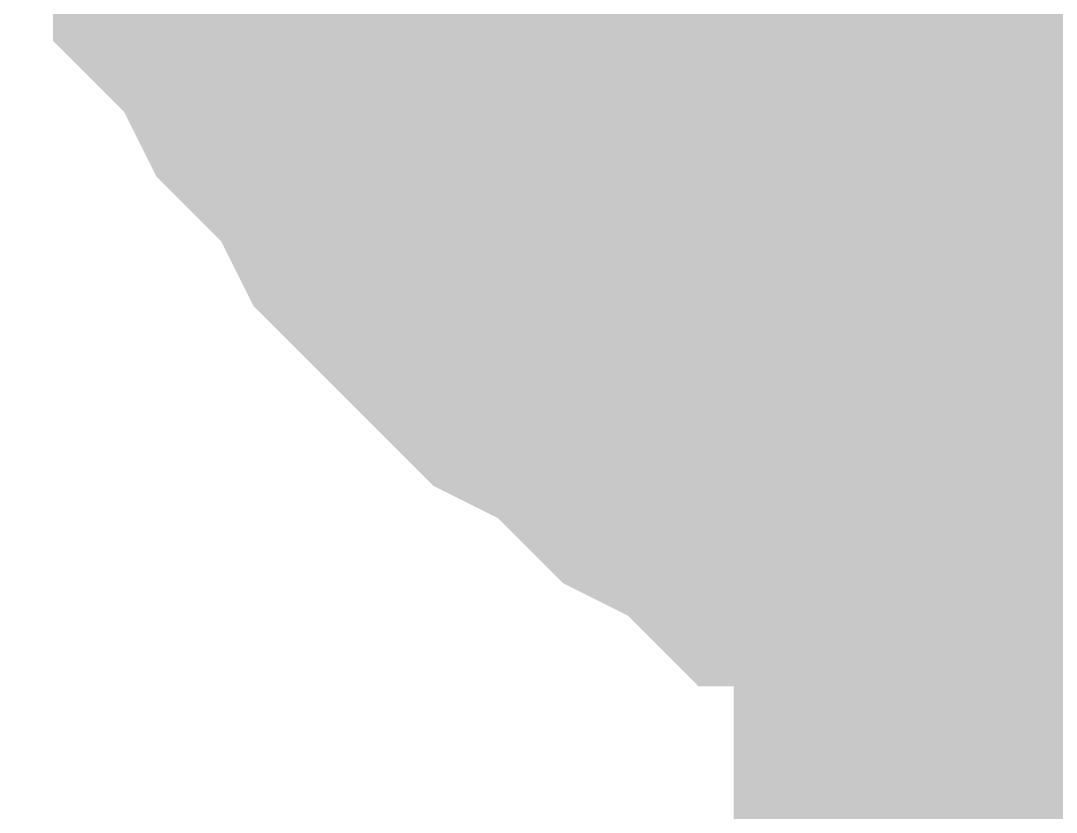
# Model space of a CAD drawing. Header units: inches. Extents: x 0 to 841, y 0 to 594.
# Drawn here: x 606.638 to 607.355, y 506.554 to 507.102 of the extents above; entities that cross this region are included whole.
import ezdxf

# ---------------------------------------------------------------- set-up
doc = ezdxf.new("R2010")
doc.units = ezdxf.units.IN
doc.layers.add('Sheet', color=255, linetype='Continuous')

msp = doc.modelspace()

# ---------------------------------------------------------------- linework, layer by layer
at = {"layer": 'Sheet'}
msp.add_lwpolyline([(607.24588, 507.49961, 0.508, 0.508, 1), (607.75388, 507.49961, 0.508, 0.508, 1)], format="xyseb", close=True, dxfattribs=at)
for points in [[(607.50617, 507.4873, 0.7493, 0.7493, 0), (607.50617, 501.9848, 0.7493, 0.7493, 0)], [(607.50617, 506.72368, 0.29972, 0.29972, 0), (607.46125, 506.72368, 0.29972, 0.29972, 0), (607.41634, 506.72368, 0.29972, 0.29972, 0), (607.39388, 506.72368, 0.29972, 0.29972, 0), (607.34896, 506.74614, 0.29972, 0.29972, 0), (607.30405, 506.74614, 0.29972, 0.29972, 0), (607.28159, 506.7686, 0.29972, 0.29972, 0), (607.23667, 506.7686, 0.29972, 0.29972, 0), (607.21422, 506.79106, 0.29972, 0.29972, 0), (607.1693, 506.79106, 0.29972, 0.29972, 0), (607.14684, 506.81352, 0.29972, 0.29972, 0), (607.10193, 506.83598, 0.29972, 0.29972, 0), (607.07947, 506.85844, 0.29972, 0.29972, 0), (607.05701, 506.8809, 0.29972, 0.29972, 0), (607.0121, 506.90336, 0.29972, 0.29972, 0), (606.98964, 506.92582, 0.29972, 0.29972, 0), (606.96718, 506.94828, 0.29972, 0.29972, 0), (606.94472, 506.97074, 0.29972, 0.29972, 0), (606.92227, 506.99319, 0.29972, 0.29972, 0), (606.89981, 507.03811, 0.29972, 0.29972, 0), (606.87735, 507.06057, 0.29972, 0.29972, 0), (606.85489, 507.08303, 0.29972, 0.29972, 0), (606.83243, 507.12795, 0.29972, 0.29972, 0), (606.80998, 507.15041, 0.29972, 0.29972, 0), (606.80998, 507.19533, 0.29972, 0.29972, 0), (606.78752, 507.21779, 0.29972, 0.29972, 0), (606.78752, 507.2627, 0.29972, 0.29972, 0)], [(607.50617, 506.72368, 0.29972, 0.29972, 0), (607.46125, 506.72368, 0.29972, 0.29972, 0), (607.41634, 506.72368, 0.29972, 0.29972, 0), (607.39388, 506.72368, 0.29972, 0.29972, 0), (607.34896, 506.74614, 0.29972, 0.29972, 0), (607.30405, 506.74614, 0.29972, 0.29972, 0), (607.28159, 506.7686, 0.29972, 0.29972, 0), (607.23667, 506.7686, 0.29972, 0.29972, 0), (607.21422, 506.79106, 0.29972, 0.29972, 0), (607.1693, 506.79106, 0.29972, 0.29972, 0), (607.14684, 506.81352, 0.29972, 0.29972, 0), (607.10193, 506.83598, 0.29972, 0.29972, 0), (607.07947, 506.85844, 0.29972, 0.29972, 0), (607.05701, 506.8809, 0.29972, 0.29972, 0), (607.0121, 506.90336, 0.29972, 0.29972, 0), (606.98964, 506.92582, 0.29972, 0.29972, 0), (606.96718, 506.94828, 0.29972, 0.29972, 0), (606.94472, 506.97074, 0.29972, 0.29972, 0), (606.92227, 506.99319, 0.29972, 0.29972, 0), (606.89981, 507.03811, 0.29972, 0.29972, 0), (606.87735, 507.06057, 0.29972, 0.29972, 0), (606.85489, 507.08303, 0.29972, 0.29972, 0), (606.83243, 507.12795, 0.29972, 0.29972, 0), (606.80998, 507.15041, 0.29972, 0.29972, 0), (606.80998, 507.19533, 0.29972, 0.29972, 0), (606.78752, 507.21779, 0.29972, 0.29972, 0), (606.78752, 507.2627, 0.29972, 0.29972, 0)], [(607.50617, 506.72368, 0.29972, 0.29972, 0), (607.46125, 506.72368, 0.29972, 0.29972, 0), (607.41634, 506.72368, 0.29972, 0.29972, 0), (607.39388, 506.72368, 0.29972, 0.29972, 0), (607.34896, 506.74614, 0.29972, 0.29972, 0), (607.30405, 506.74614, 0.29972, 0.29972, 0), (607.28159, 506.7686, 0.29972, 0.29972, 0), (607.23667, 506.7686, 0.29972, 0.29972, 0), (607.21422, 506.79106, 0.29972, 0.29972, 0), (607.1693, 506.79106, 0.29972, 0.29972, 0), (607.14684, 506.81352, 0.29972, 0.29972, 0), (607.10193, 506.83598, 0.29972, 0.29972, 0), (607.07947, 506.85844, 0.29972, 0.29972, 0), (607.05701, 506.8809, 0.29972, 0.29972, 0), (607.0121, 506.90336, 0.29972, 0.29972, 0), (606.98964, 506.92582, 0.29972, 0.29972, 0), (606.96718, 506.94828, 0.29972, 0.29972, 0), (606.94472, 506.97074, 0.29972, 0.29972, 0), (606.92227, 506.99319, 0.29972, 0.29972, 0), (606.89981, 507.03811, 0.29972, 0.29972, 0), (606.87735, 507.06057, 0.29972, 0.29972, 0), (606.85489, 507.08303, 0.29972, 0.29972, 0), (606.83243, 507.12795, 0.29972, 0.29972, 0), (606.80998, 507.15041, 0.29972, 0.29972, 0), (606.80998, 507.19533, 0.29972, 0.29972, 0), (606.78752, 507.21779, 0.29972, 0.29972, 0), (606.78752, 507.2627, 0.29972, 0.29972, 0)], [(607.50617, 506.72368, 0.29972, 0.29972, 0), (607.46125, 506.72368, 0.29972, 0.29972, 0), (607.41634, 506.72368, 0.29972, 0.29972, 0), (607.39388, 506.72368, 0.29972, 0.29972, 0), (607.34896, 506.74614, 0.29972, 0.29972, 0), (607.30405, 506.74614, 0.29972, 0.29972, 0), (607.28159, 506.7686, 0.29972, 0.29972, 0), (607.23667, 506.7686, 0.29972, 0.29972, 0), (607.21422, 506.79106, 0.29972, 0.29972, 0), (607.1693, 506.79106, 0.29972, 0.29972, 0), (607.14684, 506.81352, 0.29972, 0.29972, 0), (607.10193, 506.83598, 0.29972, 0.29972, 0), (607.07947, 506.85844, 0.29972, 0.29972, 0), (607.05701, 506.8809, 0.29972, 0.29972, 0), (607.0121, 506.90336, 0.29972, 0.29972, 0), (606.98964, 506.92582, 0.29972, 0.29972, 0), (606.96718, 506.94828, 0.29972, 0.29972, 0), (606.94472, 506.97074, 0.29972, 0.29972, 0), (606.92227, 506.99319, 0.29972, 0.29972, 0), (606.89981, 507.03811, 0.29972, 0.29972, 0), (606.87735, 507.06057, 0.29972, 0.29972, 0), (606.85489, 507.08303, 0.29972, 0.29972, 0), (606.83243, 507.12795, 0.29972, 0.29972, 0), (606.80998, 507.15041, 0.29972, 0.29972, 0), (606.80998, 507.19533, 0.29972, 0.29972, 0), (606.78752, 507.21779, 0.29972, 0.29972, 0), (606.78752, 507.2627, 0.29972, 0.29972, 0)], [(607.50617, 506.72368, 0.29972, 0.29972, 0), (607.46125, 506.72368, 0.29972, 0.29972, 0), (607.41634, 506.72368, 0.29972, 0.29972, 0), (607.39388, 506.72368, 0.29972, 0.29972, 0), (607.34896, 506.74614, 0.29972, 0.29972, 0), (607.30405, 506.74614, 0.29972, 0.29972, 0), (607.28159, 506.7686, 0.29972, 0.29972, 0), (607.23667, 506.7686, 0.29972, 0.29972, 0), (607.21422, 506.79106, 0.29972, 0.29972, 0), (607.1693, 506.79106, 0.29972, 0.29972, 0), (607.14684, 506.81352, 0.29972, 0.29972, 0), (607.10193, 506.83598, 0.29972, 0.29972, 0), (607.07947, 506.85844, 0.29972, 0.29972, 0), (607.05701, 506.8809, 0.29972, 0.29972, 0), (607.0121, 506.90336, 0.29972, 0.29972, 0), (606.98964, 506.92582, 0.29972, 0.29972, 0), (606.96718, 506.94828, 0.29972, 0.29972, 0), (606.94472, 506.97074, 0.29972, 0.29972, 0), (606.92227, 506.99319, 0.29972, 0.29972, 0), (606.89981, 507.03811, 0.29972, 0.29972, 0), (606.87735, 507.06057, 0.29972, 0.29972, 0), (606.85489, 507.08303, 0.29972, 0.29972, 0), (606.83243, 507.12795, 0.29972, 0.29972, 0), (606.80998, 507.15041, 0.29972, 0.29972, 0), (606.80998, 507.19533, 0.29972, 0.29972, 0), (606.78752, 507.21779, 0.29972, 0.29972, 0), (606.78752, 507.2627, 0.29972, 0.29972, 0)], [(607.50617, 506.72368, 0.29972, 0.29972, 0), (607.46125, 506.72368, 0.29972, 0.29972, 0), (607.41634, 506.72368, 0.29972, 0.29972, 0), (607.39388, 506.72368, 0.29972, 0.29972, 0), (607.34896, 506.74614, 0.29972, 0.29972, 0), (607.30405, 506.74614, 0.29972, 0.29972, 0), (607.28159, 506.7686, 0.29972, 0.29972, 0), (607.23667, 506.7686, 0.29972, 0.29972, 0), (607.21422, 506.79106, 0.29972, 0.29972, 0), (607.1693, 506.79106, 0.29972, 0.29972, 0), (607.14684, 506.81352, 0.29972, 0.29972, 0), (607.10193, 506.83598, 0.29972, 0.29972, 0), (607.07947, 506.85844, 0.29972, 0.29972, 0), (607.05701, 506.8809, 0.29972, 0.29972, 0), (607.0121, 506.90336, 0.29972, 0.29972, 0), (606.98964, 506.92582, 0.29972, 0.29972, 0), (606.96718, 506.94828, 0.29972, 0.29972, 0), (606.94472, 506.97074, 0.29972, 0.29972, 0), (606.92227, 506.99319, 0.29972, 0.29972, 0), (606.89981, 507.03811, 0.29972, 0.29972, 0), (606.87735, 507.06057, 0.29972, 0.29972, 0), (606.85489, 507.08303, 0.29972, 0.29972, 0), (606.83243, 507.12795, 0.29972, 0.29972, 0), (606.80998, 507.15041, 0.29972, 0.29972, 0), (606.80998, 507.19533, 0.29972, 0.29972, 0), (606.78752, 507.21779, 0.29972, 0.29972, 0), (606.78752, 507.2627, 0.29972, 0.29972, 0)], [(607.50617, 506.97074, 0.29972, 0.29972, 0), (607.48371, 506.97074, 0.29972, 0.29972, 0), (607.46125, 506.97074, 0.29972, 0.29972, 0), (607.41634, 506.97074, 0.29972, 0.29972, 0), (607.39388, 506.97074, 0.29972, 0.29972, 0), (607.37142, 506.99319, 0.29972, 0.29972, 0), (607.34896, 506.99319, 0.29972, 0.29972, 0), (607.32651, 506.99319, 0.29972, 0.29972, 0), (607.30405, 507.01565, 0.29972, 0.29972, 0), (607.28159, 507.01565, 0.29972, 0.29972, 0), (607.25913, 507.03811, 0.29972, 0.29972, 0), (607.23667, 507.03811, 0.29972, 0.29972, 0), (607.21422, 507.06057, 0.29972, 0.29972, 0), (607.19176, 507.08303, 0.29972, 0.29972, 0), (607.1693, 507.08303, 0.29972, 0.29972, 0), (607.14684, 507.10549, 0.29972, 0.29972, 0), (607.14684, 507.12795, 0.29972, 0.29972, 0), (607.12439, 507.15041, 0.29972, 0.29972, 0), (607.10193, 507.17287, 0.29972, 0.29972, 0), (607.07947, 507.19533, 0.29972, 0.29972, 0), (607.07947, 507.19533, 0.29972, 0.29972, 0), (607.05701, 507.21779, 0.29972, 0.29972, 0), (607.05701, 507.24025, 0.29972, 0.29972, 0), (607.03455, 507.2627, 0.29972, 0.29972, 0)], [(607.50617, 506.97074, 0.29972, 0.29972, 0), (607.48371, 506.97074, 0.29972, 0.29972, 0), (607.46125, 506.97074, 0.29972, 0.29972, 0), (607.41634, 506.97074, 0.29972, 0.29972, 0), (607.39388, 506.97074, 0.29972, 0.29972, 0), (607.37142, 506.99319, 0.29972, 0.29972, 0), (607.34896, 506.99319, 0.29972, 0.29972, 0), (607.32651, 506.99319, 0.29972, 0.29972, 0), (607.30405, 507.01565, 0.29972, 0.29972, 0), (607.28159, 507.01565, 0.29972, 0.29972, 0), (607.25913, 507.03811, 0.29972, 0.29972, 0), (607.23667, 507.03811, 0.29972, 0.29972, 0), (607.21422, 507.06057, 0.29972, 0.29972, 0), (607.19176, 507.08303, 0.29972, 0.29972, 0), (607.1693, 507.08303, 0.29972, 0.29972, 0), (607.14684, 507.10549, 0.29972, 0.29972, 0), (607.14684, 507.12795, 0.29972, 0.29972, 0), (607.12439, 507.15041, 0.29972, 0.29972, 0), (607.10193, 507.17287, 0.29972, 0.29972, 0), (607.07947, 507.19533, 0.29972, 0.29972, 0), (607.07947, 507.19533, 0.29972, 0.29972, 0), (607.05701, 507.21779, 0.29972, 0.29972, 0), (607.05701, 507.24025, 0.29972, 0.29972, 0), (607.03455, 507.2627, 0.29972, 0.29972, 0)], [(607.50617, 506.97074, 0.29972, 0.29972, 0), (607.48371, 506.97074, 0.29972, 0.29972, 0), (607.46125, 506.97074, 0.29972, 0.29972, 0), (607.41634, 506.97074, 0.29972, 0.29972, 0), (607.39388, 506.97074, 0.29972, 0.29972, 0), (607.37142, 506.99319, 0.29972, 0.29972, 0), (607.34896, 506.99319, 0.29972, 0.29972, 0), (607.32651, 506.99319, 0.29972, 0.29972, 0), (607.30405, 507.01565, 0.29972, 0.29972, 0), (607.28159, 507.01565, 0.29972, 0.29972, 0), (607.25913, 507.03811, 0.29972, 0.29972, 0), (607.23667, 507.03811, 0.29972, 0.29972, 0), (607.21422, 507.06057, 0.29972, 0.29972, 0), (607.19176, 507.08303, 0.29972, 0.29972, 0), (607.1693, 507.08303, 0.29972, 0.29972, 0), (607.14684, 507.10549, 0.29972, 0.29972, 0), (607.14684, 507.12795, 0.29972, 0.29972, 0), (607.12439, 507.15041, 0.29972, 0.29972, 0), (607.10193, 507.17287, 0.29972, 0.29972, 0), (607.07947, 507.19533, 0.29972, 0.29972, 0), (607.07947, 507.19533, 0.29972, 0.29972, 0), (607.05701, 507.21779, 0.29972, 0.29972, 0), (607.05701, 507.24025, 0.29972, 0.29972, 0), (607.03455, 507.2627, 0.29972, 0.29972, 0)], [(607.50617, 506.97074, 0.29972, 0.29972, 0), (607.48371, 506.97074, 0.29972, 0.29972, 0), (607.46125, 506.97074, 0.29972, 0.29972, 0), (607.41634, 506.97074, 0.29972, 0.29972, 0), (607.39388, 506.97074, 0.29972, 0.29972, 0), (607.37142, 506.99319, 0.29972, 0.29972, 0), (607.34896, 506.99319, 0.29972, 0.29972, 0), (607.32651, 506.99319, 0.29972, 0.29972, 0), (607.30405, 507.01565, 0.29972, 0.29972, 0), (607.28159, 507.01565, 0.29972, 0.29972, 0), (607.25913, 507.03811, 0.29972, 0.29972, 0), (607.23667, 507.03811, 0.29972, 0.29972, 0), (607.21422, 507.06057, 0.29972, 0.29972, 0), (607.19176, 507.08303, 0.29972, 0.29972, 0), (607.1693, 507.08303, 0.29972, 0.29972, 0), (607.14684, 507.10549, 0.29972, 0.29972, 0), (607.14684, 507.12795, 0.29972, 0.29972, 0), (607.12439, 507.15041, 0.29972, 0.29972, 0), (607.10193, 507.17287, 0.29972, 0.29972, 0), (607.07947, 507.19533, 0.29972, 0.29972, 0), (607.07947, 507.19533, 0.29972, 0.29972, 0), (607.05701, 507.21779, 0.29972, 0.29972, 0), (607.05701, 507.24025, 0.29972, 0.29972, 0), (607.03455, 507.2627, 0.29972, 0.29972, 0)], [(607.41634, 506.72368, 0.09906, 0.09906, 0), (607.39388, 506.72368, 0.09906, 0.09906, 0), (607.34896, 506.74614, 0.09906, 0.09906, 0), (607.30405, 506.74614, 0.09906, 0.09906, 0), (607.28159, 506.7686, 0.09906, 0.09906, 0), (607.23667, 506.7686, 0.09906, 0.09906, 0), (607.21422, 506.79106, 0.09906, 0.09906, 0), (607.1693, 506.79106, 0.09906, 0.09906, 0), (607.14684, 506.81352, 0.09906, 0.09906, 0), (607.10193, 506.83598, 0.09906, 0.09906, 0), (607.07947, 506.85844, 0.09906, 0.09906, 0), (607.05701, 506.8809, 0.09906, 0.09906, 0), (607.0121, 506.90336, 0.09906, 0.09906, 0), (606.98964, 506.92582, 0.09906, 0.09906, 0), (606.96718, 506.94828, 0.09906, 0.09906, 0), (606.94472, 506.97074, 0.09906, 0.09906, 0), (606.92227, 506.99319, 0.09906, 0.09906, 0), (606.89981, 507.03811, 0.09906, 0.09906, 0), (606.87735, 507.06057, 0.09906, 0.09906, 0), (606.85489, 507.08303, 0.09906, 0.09906, 0), (606.83243, 507.12795, 0.09906, 0.09906, 0), (606.80998, 507.15041, 0.09906, 0.09906, 0), (606.80998, 507.19533, 0.09906, 0.09906, 0)], [(607.41634, 506.72368, 0.09906, 0.09906, 0), (607.39388, 506.72368, 0.09906, 0.09906, 0), (607.34896, 506.74614, 0.09906, 0.09906, 0), (607.30405, 506.74614, 0.09906, 0.09906, 0), (607.28159, 506.7686, 0.09906, 0.09906, 0), (607.23667, 506.7686, 0.09906, 0.09906, 0), (607.21422, 506.79106, 0.09906, 0.09906, 0), (607.1693, 506.79106, 0.09906, 0.09906, 0), (607.14684, 506.81352, 0.09906, 0.09906, 0), (607.10193, 506.83598, 0.09906, 0.09906, 0), (607.07947, 506.85844, 0.09906, 0.09906, 0), (607.05701, 506.8809, 0.09906, 0.09906, 0), (607.0121, 506.90336, 0.09906, 0.09906, 0), (606.98964, 506.92582, 0.09906, 0.09906, 0), (606.96718, 506.94828, 0.09906, 0.09906, 0), (606.94472, 506.97074, 0.09906, 0.09906, 0), (606.92227, 506.99319, 0.09906, 0.09906, 0), (606.89981, 507.03811, 0.09906, 0.09906, 0), (606.87735, 507.06057, 0.09906, 0.09906, 0), (606.85489, 507.08303, 0.09906, 0.09906, 0), (606.83243, 507.12795, 0.09906, 0.09906, 0), (606.80998, 507.15041, 0.09906, 0.09906, 0), (606.80998, 507.19533, 0.09906, 0.09906, 0)], [(607.41634, 506.72368, 0.09906, 0.09906, 0), (607.39388, 506.72368, 0.09906, 0.09906, 0), (607.34896, 506.74614, 0.09906, 0.09906, 0), (607.30405, 506.74614, 0.09906, 0.09906, 0), (607.28159, 506.7686, 0.09906, 0.09906, 0), (607.23667, 506.7686, 0.09906, 0.09906, 0), (607.21422, 506.79106, 0.09906, 0.09906, 0), (607.1693, 506.79106, 0.09906, 0.09906, 0), (607.14684, 506.81352, 0.09906, 0.09906, 0), (607.10193, 506.83598, 0.09906, 0.09906, 0), (607.07947, 506.85844, 0.09906, 0.09906, 0), (607.05701, 506.8809, 0.09906, 0.09906, 0), (607.0121, 506.90336, 0.09906, 0.09906, 0), (606.98964, 506.92582, 0.09906, 0.09906, 0), (606.96718, 506.94828, 0.09906, 0.09906, 0), (606.94472, 506.97074, 0.09906, 0.09906, 0), (606.92227, 506.99319, 0.09906, 0.09906, 0), (606.89981, 507.03811, 0.09906, 0.09906, 0), (606.87735, 507.06057, 0.09906, 0.09906, 0), (606.85489, 507.08303, 0.09906, 0.09906, 0), (606.83243, 507.12795, 0.09906, 0.09906, 0), (606.80998, 507.15041, 0.09906, 0.09906, 0), (606.80998, 507.19533, 0.09906, 0.09906, 0)], [(607.41634, 506.72368, 0.09906, 0.09906, 0), (607.39388, 506.72368, 0.09906, 0.09906, 0), (607.34896, 506.74614, 0.09906, 0.09906, 0), (607.30405, 506.74614, 0.09906, 0.09906, 0), (607.28159, 506.7686, 0.09906, 0.09906, 0), (607.23667, 506.7686, 0.09906, 0.09906, 0), (607.21422, 506.79106, 0.09906, 0.09906, 0), (607.1693, 506.79106, 0.09906, 0.09906, 0), (607.14684, 506.81352, 0.09906, 0.09906, 0), (607.10193, 506.83598, 0.09906, 0.09906, 0), (607.07947, 506.85844, 0.09906, 0.09906, 0), (607.05701, 506.8809, 0.09906, 0.09906, 0), (607.0121, 506.90336, 0.09906, 0.09906, 0), (606.98964, 506.92582, 0.09906, 0.09906, 0), (606.96718, 506.94828, 0.09906, 0.09906, 0), (606.94472, 506.97074, 0.09906, 0.09906, 0), (606.92227, 506.99319, 0.09906, 0.09906, 0), (606.89981, 507.03811, 0.09906, 0.09906, 0), (606.87735, 507.06057, 0.09906, 0.09906, 0), (606.85489, 507.08303, 0.09906, 0.09906, 0), (606.83243, 507.12795, 0.09906, 0.09906, 0), (606.80998, 507.15041, 0.09906, 0.09906, 0), (606.80998, 507.19533, 0.09906, 0.09906, 0)], [(607.41634, 506.72368, 0.09906, 0.09906, 0), (607.39388, 506.72368, 0.09906, 0.09906, 0), (607.34896, 506.74614, 0.09906, 0.09906, 0), (607.30405, 506.74614, 0.09906, 0.09906, 0), (607.28159, 506.7686, 0.09906, 0.09906, 0), (607.23667, 506.7686, 0.09906, 0.09906, 0), (607.21422, 506.79106, 0.09906, 0.09906, 0), (607.1693, 506.79106, 0.09906, 0.09906, 0), (607.14684, 506.81352, 0.09906, 0.09906, 0), (607.10193, 506.83598, 0.09906, 0.09906, 0), (607.07947, 506.85844, 0.09906, 0.09906, 0), (607.05701, 506.8809, 0.09906, 0.09906, 0), (607.0121, 506.90336, 0.09906, 0.09906, 0), (606.98964, 506.92582, 0.09906, 0.09906, 0), (606.96718, 506.94828, 0.09906, 0.09906, 0), (606.94472, 506.97074, 0.09906, 0.09906, 0), (606.92227, 506.99319, 0.09906, 0.09906, 0), (606.89981, 507.03811, 0.09906, 0.09906, 0), (606.87735, 507.06057, 0.09906, 0.09906, 0), (606.85489, 507.08303, 0.09906, 0.09906, 0), (606.83243, 507.12795, 0.09906, 0.09906, 0), (606.80998, 507.15041, 0.09906, 0.09906, 0), (606.80998, 507.19533, 0.09906, 0.09906, 0)], [(607.41634, 506.72368, 0.09906, 0.09906, 0), (607.39388, 506.72368, 0.09906, 0.09906, 0), (607.34896, 506.74614, 0.09906, 0.09906, 0), (607.30405, 506.74614, 0.09906, 0.09906, 0), (607.28159, 506.7686, 0.09906, 0.09906, 0), (607.23667, 506.7686, 0.09906, 0.09906, 0), (607.21422, 506.79106, 0.09906, 0.09906, 0), (607.1693, 506.79106, 0.09906, 0.09906, 0), (607.14684, 506.81352, 0.09906, 0.09906, 0), (607.10193, 506.83598, 0.09906, 0.09906, 0), (607.07947, 506.85844, 0.09906, 0.09906, 0), (607.05701, 506.8809, 0.09906, 0.09906, 0), (607.0121, 506.90336, 0.09906, 0.09906, 0), (606.98964, 506.92582, 0.09906, 0.09906, 0), (606.96718, 506.94828, 0.09906, 0.09906, 0), (606.94472, 506.97074, 0.09906, 0.09906, 0), (606.92227, 506.99319, 0.09906, 0.09906, 0), (606.89981, 507.03811, 0.09906, 0.09906, 0), (606.87735, 507.06057, 0.09906, 0.09906, 0), (606.85489, 507.08303, 0.09906, 0.09906, 0), (606.83243, 507.12795, 0.09906, 0.09906, 0), (606.80998, 507.15041, 0.09906, 0.09906, 0), (606.80998, 507.19533, 0.09906, 0.09906, 0)], [(607.41634, 506.97074, 0.09906, 0.09906, 0), (607.39388, 506.97074, 0.09906, 0.09906, 0), (607.37142, 506.99319, 0.09906, 0.09906, 0), (607.34896, 506.99319, 0.09906, 0.09906, 0), (607.32651, 506.99319, 0.09906, 0.09906, 0), (607.30405, 507.01565, 0.09906, 0.09906, 0), (607.28159, 507.01565, 0.09906, 0.09906, 0), (607.25913, 507.03811, 0.09906, 0.09906, 0), (607.23667, 507.03811, 0.09906, 0.09906, 0), (607.21422, 507.06057, 0.09906, 0.09906, 0), (607.19176, 507.08303, 0.09906, 0.09906, 0), (607.1693, 507.08303, 0.09906, 0.09906, 0), (607.14684, 507.10549, 0.09906, 0.09906, 0), (607.14684, 507.12795, 0.09906, 0.09906, 0), (607.12439, 507.15041, 0.09906, 0.09906, 0), (607.10193, 507.17287, 0.09906, 0.09906, 0)], [(607.41634, 506.97074, 0.09906, 0.09906, 0), (607.39388, 506.97074, 0.09906, 0.09906, 0), (607.37142, 506.99319, 0.09906, 0.09906, 0), (607.34896, 506.99319, 0.09906, 0.09906, 0), (607.32651, 506.99319, 0.09906, 0.09906, 0), (607.30405, 507.01565, 0.09906, 0.09906, 0), (607.28159, 507.01565, 0.09906, 0.09906, 0), (607.25913, 507.03811, 0.09906, 0.09906, 0), (607.23667, 507.03811, 0.09906, 0.09906, 0), (607.21422, 507.06057, 0.09906, 0.09906, 0), (607.19176, 507.08303, 0.09906, 0.09906, 0), (607.1693, 507.08303, 0.09906, 0.09906, 0), (607.14684, 507.10549, 0.09906, 0.09906, 0), (607.14684, 507.12795, 0.09906, 0.09906, 0), (607.12439, 507.15041, 0.09906, 0.09906, 0), (607.10193, 507.17287, 0.09906, 0.09906, 0)], [(607.41634, 506.97074, 0.09906, 0.09906, 0), (607.39388, 506.97074, 0.09906, 0.09906, 0), (607.37142, 506.99319, 0.09906, 0.09906, 0), (607.34896, 506.99319, 0.09906, 0.09906, 0), (607.32651, 506.99319, 0.09906, 0.09906, 0), (607.30405, 507.01565, 0.09906, 0.09906, 0), (607.28159, 507.01565, 0.09906, 0.09906, 0), (607.25913, 507.03811, 0.09906, 0.09906, 0), (607.23667, 507.03811, 0.09906, 0.09906, 0), (607.21422, 507.06057, 0.09906, 0.09906, 0), (607.19176, 507.08303, 0.09906, 0.09906, 0), (607.1693, 507.08303, 0.09906, 0.09906, 0), (607.14684, 507.10549, 0.09906, 0.09906, 0), (607.14684, 507.12795, 0.09906, 0.09906, 0), (607.12439, 507.15041, 0.09906, 0.09906, 0), (607.10193, 507.17287, 0.09906, 0.09906, 0)], [(607.41634, 506.97074, 0.09906, 0.09906, 0), (607.39388, 506.97074, 0.09906, 0.09906, 0), (607.37142, 506.99319, 0.09906, 0.09906, 0), (607.34896, 506.99319, 0.09906, 0.09906, 0), (607.32651, 506.99319, 0.09906, 0.09906, 0), (607.30405, 507.01565, 0.09906, 0.09906, 0), (607.28159, 507.01565, 0.09906, 0.09906, 0), (607.25913, 507.03811, 0.09906, 0.09906, 0), (607.23667, 507.03811, 0.09906, 0.09906, 0), (607.21422, 507.06057, 0.09906, 0.09906, 0), (607.19176, 507.08303, 0.09906, 0.09906, 0), (607.1693, 507.08303, 0.09906, 0.09906, 0), (607.14684, 507.10549, 0.09906, 0.09906, 0), (607.14684, 507.12795, 0.09906, 0.09906, 0), (607.12439, 507.15041, 0.09906, 0.09906, 0), (607.10193, 507.17287, 0.09906, 0.09906, 0)]]:
    msp.add_lwpolyline(points, format="xyseb", dxfattribs=at)

doc.saveas('drawing.dxf')
